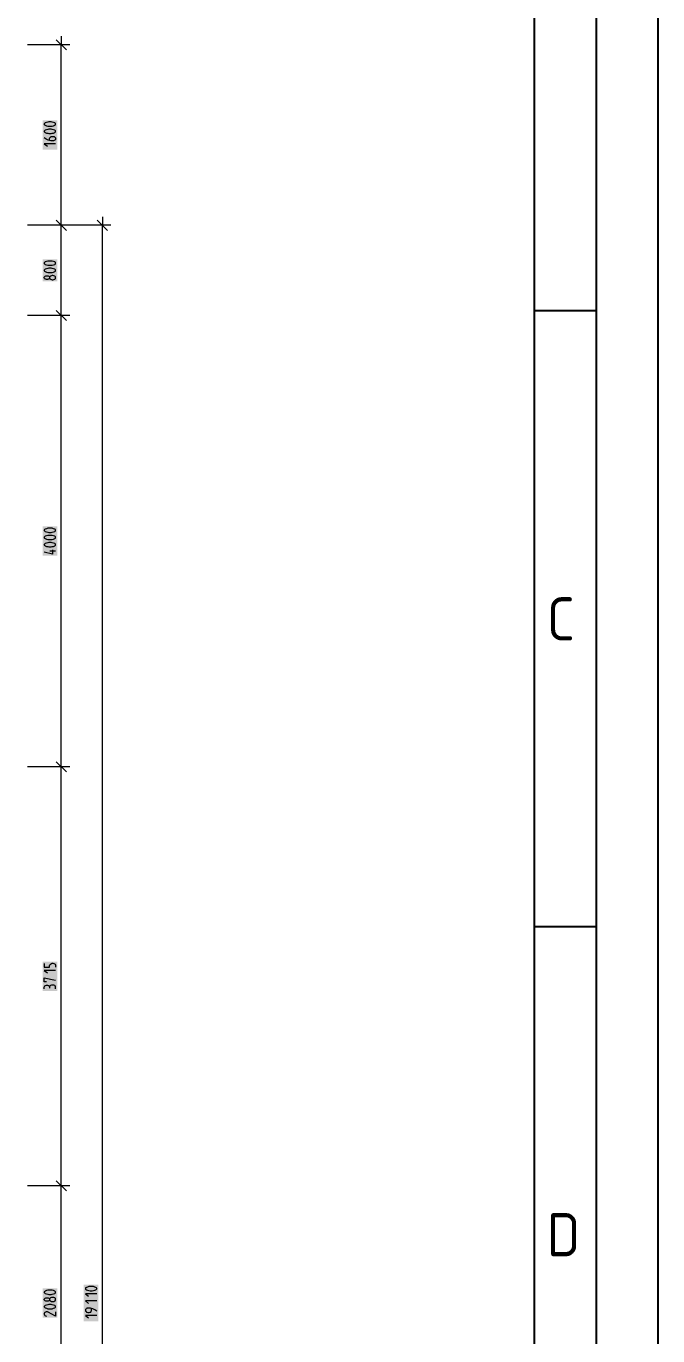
# Model space of a CAD drawing. Header units: millimetres. Extents: x 0 to 594, y 0 to 420.
# Drawn here: x 542.7 to 594, y 226.8 to 333.1 of the extents above; entities that cross this region are included whole.
import ezdxf

# ---------------------------------------------------------------- set-up
doc = ezdxf.new("R2010")
doc.units = ezdxf.units.MM
doc.header["$LTSCALE"] = 8
for name, color, linetype in [('035', 5, 'Continuous'), ('07', 7, 'Continuous'), ('PDF_Koty delkove', 7, 'Continuous')]:
    doc.layers.add(name, color=color, linetype=linetype)
doc.styles.add('ISO Proportional', font='isocp.shx')

# ---------------------------------------------------------------- blocks, each defined once
blk = doc.blocks.new('IEC_border_a2')
at = {"layer": '035'}
for p, q in [((584, 10), (584, 410)), ((588.98, 310), (584, 310)), ((588.98, 260), (584, 260))]:
    blk.add_line(p, q, dxfattribs=at)
blk.add_lwpolyline([(0, 420), (594, 420), (594, 0), (0, 0)], close=True, dxfattribs=at)
at = {"layer": '07'}
blk.add_lwpolyline([(5, 415), (589, 415), (589, 5), (5, 5)], close=True, dxfattribs=at)
at = {"layer": '035', "style": 'ISO Proportional'}
for s, p in [('C', (585, 283.25)), ('D', (585, 233.25))]:
    blk.add_text(s, height=3.5, dxfattribs=at).set_placement(p)

msp = doc.modelspace()

# ---------------------------------------------------------------- linework, layer by layer
at = {"layer": 'PDF_Koty delkove', "lineweight": 18}
for points in [[(545.58, 332.3), (545.58, 331.61), (542.83, 331.61)], [(545.99, 331.2), (545.16, 332.02)], [(546.26, 331.61), (545.58, 331.61), (544.89, 331.61)], [(545.58, 127.28), (545.58, 141.93), (545.58, 185.89), (545.58, 219.92), (545.58, 238.97), (545.58, 272.99), (545.58, 309.63), (545.58, 316.96), (545.58, 331.61)], [(544.75, 324.75), (544.57, 324.75), (544.48, 324.74), (544.37, 324.71), (544.28, 324.67), (544.22, 324.63), (544.2, 324.6), (544.2, 324.55), (544.22, 324.53), (544.28, 324.48), (544.37, 324.44), (544.48, 324.42), (544.57, 324.41), (544.75, 324.41), (544.84, 324.42), (544.95, 324.44), (545.04, 324.48), (545.1, 324.53), (545.12, 324.55), (545.12, 324.6), (545.1, 324.63), (545.04, 324.67)], [(545.04, 324.67), (544.95, 324.71), (544.84, 324.74), (544.75, 324.75)], [(544.63, 323.84), (544.63, 324.01), (544.65, 324.06), (544.68, 324.1), (544.71, 324.12), (544.75, 324.15), (544.81, 324.16), (544.94, 324.16), (545, 324.15), (545.04, 324.12), (545.07, 324.1), (545.1, 324.06), (545.12, 324.01), (545.12, 323.97), (545.1, 323.92), (545.07, 323.88), (545.04, 323.86), (545, 323.83), (544.94, 323.82), (544.72, 323.82), (544.51, 323.87), (544.36, 323.94), (544.2, 324.06)], [(545.12, 323.57), (544.2, 323.57), (544.45, 323.38)], [(545.58, 316.96), (545.26, 316.96), (542.83, 316.96)], [(546.26, 316.96), (545.58, 316.96), (544.89, 316.96)], [(545.99, 316.54), (545.16, 317.37)], [(548.91, 317.64), (548.91, 316.96), (546.17, 316.96)], [(549.6, 316.96), (548.91, 316.96), (548.23, 316.96)], [(549.33, 316.54), (548.5, 317.37)], [(548.91, 141.93), (548.91, 316.96)], [(544.75, 314.05), (544.57, 314.05), (544.48, 314.04), (544.37, 314.01), (544.28, 313.98), (544.22, 313.93), (544.2, 313.9), (544.2, 313.85), (544.22, 313.83), (544.28, 313.78), (544.37, 313.74), (544.48, 313.72), (544.57, 313.71), (544.75, 313.71), (544.84, 313.72), (544.95, 313.74), (545.04, 313.78), (545.1, 313.83), (545.12, 313.85), (545.12, 313.9)], [(545.12, 313.9), (545.1, 313.93), (545.04, 313.98), (544.95, 314.01), (544.84, 314.04), (544.75, 314.05)], [(544.63, 312.66), (544.61, 312.63), (544.57, 312.59), (544.51, 312.57), (544.45, 312.56), (544.39, 312.56), (544.33, 312.57), (544.26, 312.59), (544.22, 312.64), (544.2, 312.68), (544.2, 312.73), (544.22, 312.77), (544.26, 312.81), (544.33, 312.84), (544.39, 312.85), (544.45, 312.85), (544.51, 312.84), (544.57, 312.81), (544.61, 312.78), (544.63, 312.75)], [(545.58, 309.63), (545.26, 309.63), (542.83, 309.63)], [(546.26, 309.63), (545.58, 309.63), (544.89, 309.63)], [(545.99, 309.21), (545.16, 310.04)], [(544.75, 292.36), (544.57, 292.36), (544.48, 292.35), (544.37, 292.32), (544.28, 292.29), (544.22, 292.24), (544.2, 292.21)], [(544.2, 292.21), (544.2, 292.17), (544.22, 292.14), (544.28, 292.09), (544.37, 292.06), (544.48, 292.03), (544.57, 292.02), (544.75, 292.02), (544.84, 292.03), (544.95, 292.06), (545.04, 292.09), (545.1, 292.14), (545.12, 292.17), (545.12, 292.21), (545.1, 292.24), (545.04, 292.29), (544.95, 292.32), (544.84, 292.35), (544.75, 292.36)], [(544.28, 291.11), (544.22, 291.07), (544.2, 291.04), (544.2, 290.99), (544.22, 290.97), (544.28, 290.92), (544.37, 290.88), (544.48, 290.86), (544.57, 290.84), (544.75, 290.84), (544.84, 290.86), (544.95, 290.88), (545.04, 290.92), (545.1, 290.97), (545.12, 290.99), (545.12, 291.04), (545.1, 291.07), (545.04, 291.11), (544.95, 291.15), (544.84, 291.17), (544.75, 291.19)], [(544.87, 290.6), (544.87, 290.26), (544.2, 290.4)], [(544.75, 291.19), (544.57, 291.19), (544.48, 291.17), (544.37, 291.15), (544.28, 291.11)], [(545.12, 290.5), (544.66, 290.5)], [(545.99, 272.58), (545.16, 273.4)], [(545.58, 272.99), (545.26, 272.99), (542.83, 272.99)], [(546.26, 272.99), (545.58, 272.99), (544.89, 272.99)], [(544.2, 257.01), (544.2, 256.71), (544.63, 256.71), (544.63, 256.84), (544.66, 256.92), (544.71, 256.97), (544.78, 257.02), (544.84, 257.03), (544.9, 257.03), (544.97, 257.02), (545.03, 257), (545.07, 256.96), (545.1, 256.91), (545.12, 256.84), (545.12, 256.71)], [(545.12, 256.45), (544.2, 256.45), (544.45, 256.25)], [(544.39, 255.52), (544.2, 255.52), (544.2, 255.86), (545.12, 255.66)], [(544.2, 254.95), (544.2, 255.1), (544.22, 255.15), (544.25, 255.2), (544.29, 255.22), (544.39, 255.25), (544.45, 255.25), (544.54, 255.22), (544.6, 255.17), (544.63, 255.1), (544.63, 255)], [(545.12, 254.95), (545.12, 255.12), (545.09, 255.19), (545.04, 255.23), (544.97, 255.26), (544.9, 255.27), (544.84, 255.27), (544.77, 255.26), (544.71, 255.23), (544.66, 255.19), (544.63, 255.1)], [(545.99, 238.56), (545.16, 239.38)], [(545.58, 238.97), (545.26, 238.97), (542.83, 238.97)], [(546.26, 238.97), (545.58, 238.97), (544.89, 238.97)], [(548.09, 230.79), (547.91, 230.79), (547.81, 230.78), (547.71, 230.75), (547.62, 230.72), (547.55, 230.67), (547.54, 230.64), (547.54, 230.59), (547.55, 230.57), (547.62, 230.52), (547.71, 230.48), (547.81, 230.46), (547.91, 230.45), (548.09, 230.45), (548.18, 230.46), (548.29, 230.48), (548.38, 230.52), (548.44, 230.57), (548.46, 230.59), (548.46, 230.64), (548.44, 230.67), (548.38, 230.72), (548.29, 230.75), (548.18, 230.78), (548.09, 230.79)], [(544.75, 230.5), (544.57, 230.5), (544.48, 230.48), (544.37, 230.46), (544.28, 230.42), (544.22, 230.37), (544.2, 230.35), (544.2, 230.3), (544.22, 230.28), (544.28, 230.23), (544.37, 230.19), (544.48, 230.17), (544.57, 230.15), (544.75, 230.15), (544.84, 230.17), (544.95, 230.19), (545.04, 230.23), (545.1, 230.28), (545.12, 230.3), (545.12, 230.35), (545.1, 230.37)], [(544.63, 229.69), (544.61, 229.66), (544.57, 229.63), (544.51, 229.6), (544.45, 229.59), (544.39, 229.59), (544.33, 229.6), (544.26, 229.63), (544.22, 229.68), (544.2, 229.71), (544.2, 229.76), (544.22, 229.8), (544.26, 229.85), (544.33, 229.87), (544.39, 229.88), (544.45, 229.88), (544.51, 229.87), (544.57, 229.85), (544.61, 229.81), (544.63, 229.79)], [(544.9, 229.91), (544.84, 229.91), (544.77, 229.9), (544.69, 229.86), (544.65, 229.81), (544.63, 229.79), (544.63, 229.69), (544.65, 229.66), (544.69, 229.62), (544.77, 229.58), (544.84, 229.57), (544.9, 229.57), (544.98, 229.58), (545.06, 229.62), (545.1, 229.66), (545.12, 229.71), (545.12, 229.76), (545.1, 229.81), (545.06, 229.86), (544.98, 229.9), (544.9, 229.91)], [(545.1, 230.37), (545.04, 230.42), (544.95, 230.46), (544.84, 230.48), (544.75, 230.5)], [(548.46, 230.2), (547.54, 230.2), (547.78, 230.01)], [(545.12, 228.73), (545.12, 228.39), (544.51, 228.71), (544.45, 228.73), (544.36, 228.73), (544.29, 228.71), (544.25, 228.67), (544.22, 228.64), (544.2, 228.59), (544.2, 228.54), (544.22, 228.49), (544.25, 228.45), (544.29, 228.42), (544.39, 228.39)], [(548.46, 229.62), (547.54, 229.62), (547.78, 229.42)], [(548.46, 228.78), (548.3, 228.91), (548.15, 228.98), (547.94, 229.03), (547.72, 229.03), (547.66, 229.02), (547.62, 228.99), (547.59, 228.97), (547.55, 228.93), (547.54, 228.88), (547.54, 228.83), (547.55, 228.78), (547.59, 228.75), (547.62, 228.72), (547.66, 228.7), (547.72, 228.69), (547.84, 228.69), (547.91, 228.7), (547.97, 228.72), (548.01, 228.78), (548.03, 228.83), (548.03, 229)], [(548.46, 228.44), (547.54, 228.44), (547.78, 228.25)]]:
    msp.add_lwpolyline(points, dxfattribs=at)
for points in [[(544.75, 325.34), (544.57, 325.34), (544.48, 325.32), (544.37, 325.3), (544.28, 325.26), (544.22, 325.21), (544.2, 325.19), (544.2, 325.14), (544.22, 325.11), (544.28, 325.07), (544.37, 325.03), (544.48, 325), (544.57, 324.99), (544.75, 324.99), (544.84, 325), (544.95, 325.03), (545.04, 325.07), (545.1, 325.11), (545.12, 325.14), (545.12, 325.19), (545.1, 325.21), (545.04, 325.26), (544.95, 325.3), (544.84, 325.32)], [(544.75, 313.46), (544.57, 313.46), (544.48, 313.45), (544.37, 313.43), (544.28, 313.39), (544.22, 313.34), (544.2, 313.32), (544.2, 313.27), (544.22, 313.24), (544.28, 313.19), (544.37, 313.16), (544.48, 313.13), (544.57, 313.12), (544.75, 313.12), (544.84, 313.13), (544.95, 313.16), (545.04, 313.19), (545.1, 313.24), (545.12, 313.27), (545.12, 313.32), (545.1, 313.34), (545.04, 313.39), (544.95, 313.43), (544.84, 313.45)], [(544.9, 312.88), (544.84, 312.88), (544.77, 312.86), (544.69, 312.83), (544.65, 312.78), (544.63, 312.75), (544.63, 312.66), (544.65, 312.63), (544.69, 312.58), (544.77, 312.55), (544.84, 312.53), (544.9, 312.53), (544.98, 312.55), (545.06, 312.58), (545.1, 312.63), (545.12, 312.68), (545.12, 312.73), (545.1, 312.78), (545.06, 312.83), (544.98, 312.86)], [(544.75, 291.77), (544.57, 291.77), (544.48, 291.76), (544.37, 291.74), (544.28, 291.7), (544.22, 291.65), (544.2, 291.63), (544.2, 291.58), (544.22, 291.55), (544.28, 291.51), (544.37, 291.47), (544.48, 291.44), (544.57, 291.43), (544.75, 291.43), (544.84, 291.44), (544.95, 291.47), (545.04, 291.51), (545.1, 291.55), (545.12, 291.58), (545.12, 291.63), (545.1, 291.65), (545.04, 291.7), (544.95, 291.74), (544.84, 291.76)], [(544.75, 229.32), (544.57, 229.32), (544.48, 229.31), (544.37, 229.28), (544.28, 229.25), (544.22, 229.2), (544.2, 229.17), (544.2, 229.13), (544.22, 229.1), (544.28, 229.05), (544.37, 229.02), (544.48, 228.99), (544.57, 228.98), (544.75, 228.98), (544.84, 228.99), (544.95, 229.02), (545.04, 229.05), (545.1, 229.1), (545.12, 229.13), (545.12, 229.17), (545.1, 229.2), (545.04, 229.25), (544.95, 229.28), (544.84, 229.31)]]:
    msp.add_lwpolyline(points, close=True, dxfattribs=at)
at = {"layer": 'PDF_Koty delkove', "color": 7, "lineweight": 18, "true_color": 0xffffff, "transparency": 33554559}
for points in [[(545.26, 323.09), (545.26, 325.47), (544.07, 323.09), (544.07, 325.47)], [(545.26, 312.4), (545.26, 314.19), (544.07, 312.4), (544.07, 314.19)], [(545.26, 290.12), (545.26, 292.5), (544.07, 290.12), (544.07, 292.5)], [(545.26, 254.79), (545.26, 257.17), (544.07, 254.79), (544.07, 257.17)], [(548.59, 227.96), (548.59, 230.93), (547.4, 227.96), (547.4, 230.93)], [(545.26, 228.25), (545.26, 230.63), (544.07, 228.25), (544.07, 230.63)]]:
    msp.add_solid(points, dxfattribs=at)

# ---------------------------------------------------------------- block references
msp.add_blockref('IEC_border_a2', (0, 0))

doc.saveas('drawing.dxf')
